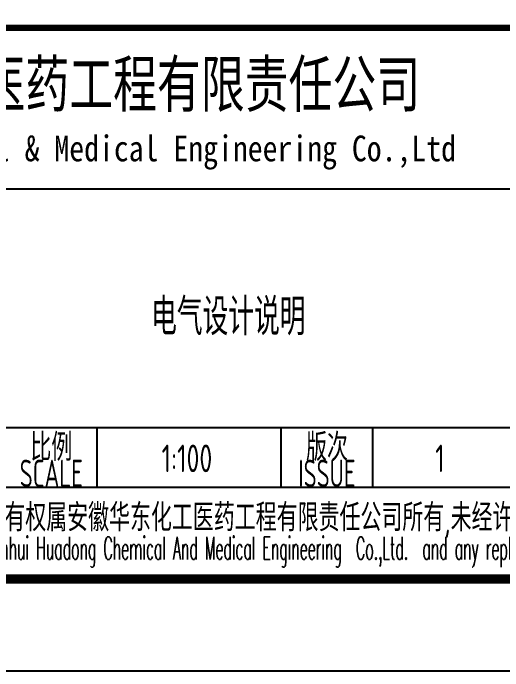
# Model space of a CAD drawing. Extents: x 1151645 to 1632247, y -116298 to 25377.
# Drawn here: x 1244317 to 1249647, y -26383 to -19222 of the extents above; entities that cross this region are included whole.
import ezdxf
from ezdxf.enums import TextEntityAlignment as Align

# ---------------------------------------------------------------- set-up
doc = ezdxf.new("R2010")
doc.units = 0
doc.header["$LTSCALE"] = 1000
doc.header["$MEASUREMENT"] = 0
doc.layers.get('0').update_dxf_attribs({"linetype": 'CONTINUOUS'})
doc.layers.add('DIM_SYMB', color=3, linetype='CONTINUOUS')
doc.layers.add('PUB_TITLE', color=4, linetype='CONTINUOUS')
doc.styles.add('ECEC_TQ', font='txt_l.shx', dxfattribs={"bigfont": 'hztxt_l.shx'})
doc.styles.add('sceie', font='sceie.shx', dxfattribs={"width": 0.7, "bigfont": 'sceic.shx'})
doc.styles.add('TSSD_Rein', font='Tssdeng.shx', dxfattribs={"width": 0.7, "bigfont": 'hztxt.shx'})
doc.styles.add('宋体', font='', dxfattribs={"width": 0.7})
doc.styles.get('宋体').set_extended_font_data('SimSun')

msp = doc.modelspace()

# ---------------------------------------------------------------- linework, layer by layer
for p, q in [((1238732.7, -21133), (1249732.7, -21133)), ((1244232.7, -23733), (1256732.7, -23733)), ((1245232.7, -24383), (1245232.7, -23733)), ((1247232.7, -24383), (1247232.7, -23733)), ((1248232.7, -24383), (1248232.7, -23733)), ((1238732.7, -24383), (1256732.7, -24383)), ((1238732.7, -25383), (1256732.7, -25383))]:
    msp.add_line(p, q)
at = {"const_width": 70}
msp.add_lwpolyline([(1256732.7, -19383), (1238732.7, -19383)], dxfattribs=at)
at = {"layer": 'PUB_TITLE'}
msp.add_lwpolyline([(1198332.7, -26383), (1257732.7, -26383), (1257732.7, 15617), (1198332.7, 15617)], close=True, dxfattribs=at)
at = {"layer": 'PUB_TITLE', "const_width": 100}
msp.add_lwpolyline([(1200832.7, -25383), (1256732.7, -25383), (1256732.7, 14617), (1200832.7, 14617)], close=True, dxfattribs=at)

# ---------------------------------------------------------------- texts
for s, height, style, width, p in [('安徽华东化工医药工程有限责任公司', 500, '宋体', 0.7, (1244927.6, -19983)), ('Anhui Huadong Chemical & Medical Engineering Co.,Ltd', 280, '宋体', 0.85, (1244927.6, -20733)), ('比例', 300, 'sceie', 0.8, (1244732.7, -23933)), ('版次', 300, 'sceie', 0.8, (1247732.7, -23933)), ('1:100', 300, 'sceie', 0.8, (1246208.6, -24069.9)), ('1', 300, 'sceie', 0.8, (1248962.1, -24069.9)), ('SCALE', 300, 'sceie', 0.7, (1244732.7, -24233)), ('ISSUE', 300, 'sceie', 0.7, (1247732.7, -24233)), ('本文件专有权属安徽华东化工医药工程有限责任公司所有,未经许可不得复制或转让给第三方', 300, 'sceie', 0.8, (1247903.8, -24731.9)), ('The proprietary right of this document belongs to Anhui Huadong Chemical And Medical Engineering  Co.,Ltd.  and any replication or transfer to the 3rd. side is forbidden without its permission. ', 250, 'ECEC_TQ', 0.45, (1247732.7, -25083))]:
    msp.add_text(s, height=height, dxfattribs=dict(style=style, width=width)).set_placement(p, align=Align.MIDDLE)
at = {"layer": 'DIM_SYMB', "color": 7, "linetype": 'ByBlock', "style": 'TSSD_Rein', "width": 0.7}
msp.add_text('电气设计说明', height=400, dxfattribs=at).set_placement((1245818.9, -22728.1))

doc.saveas('drawing.dxf')
